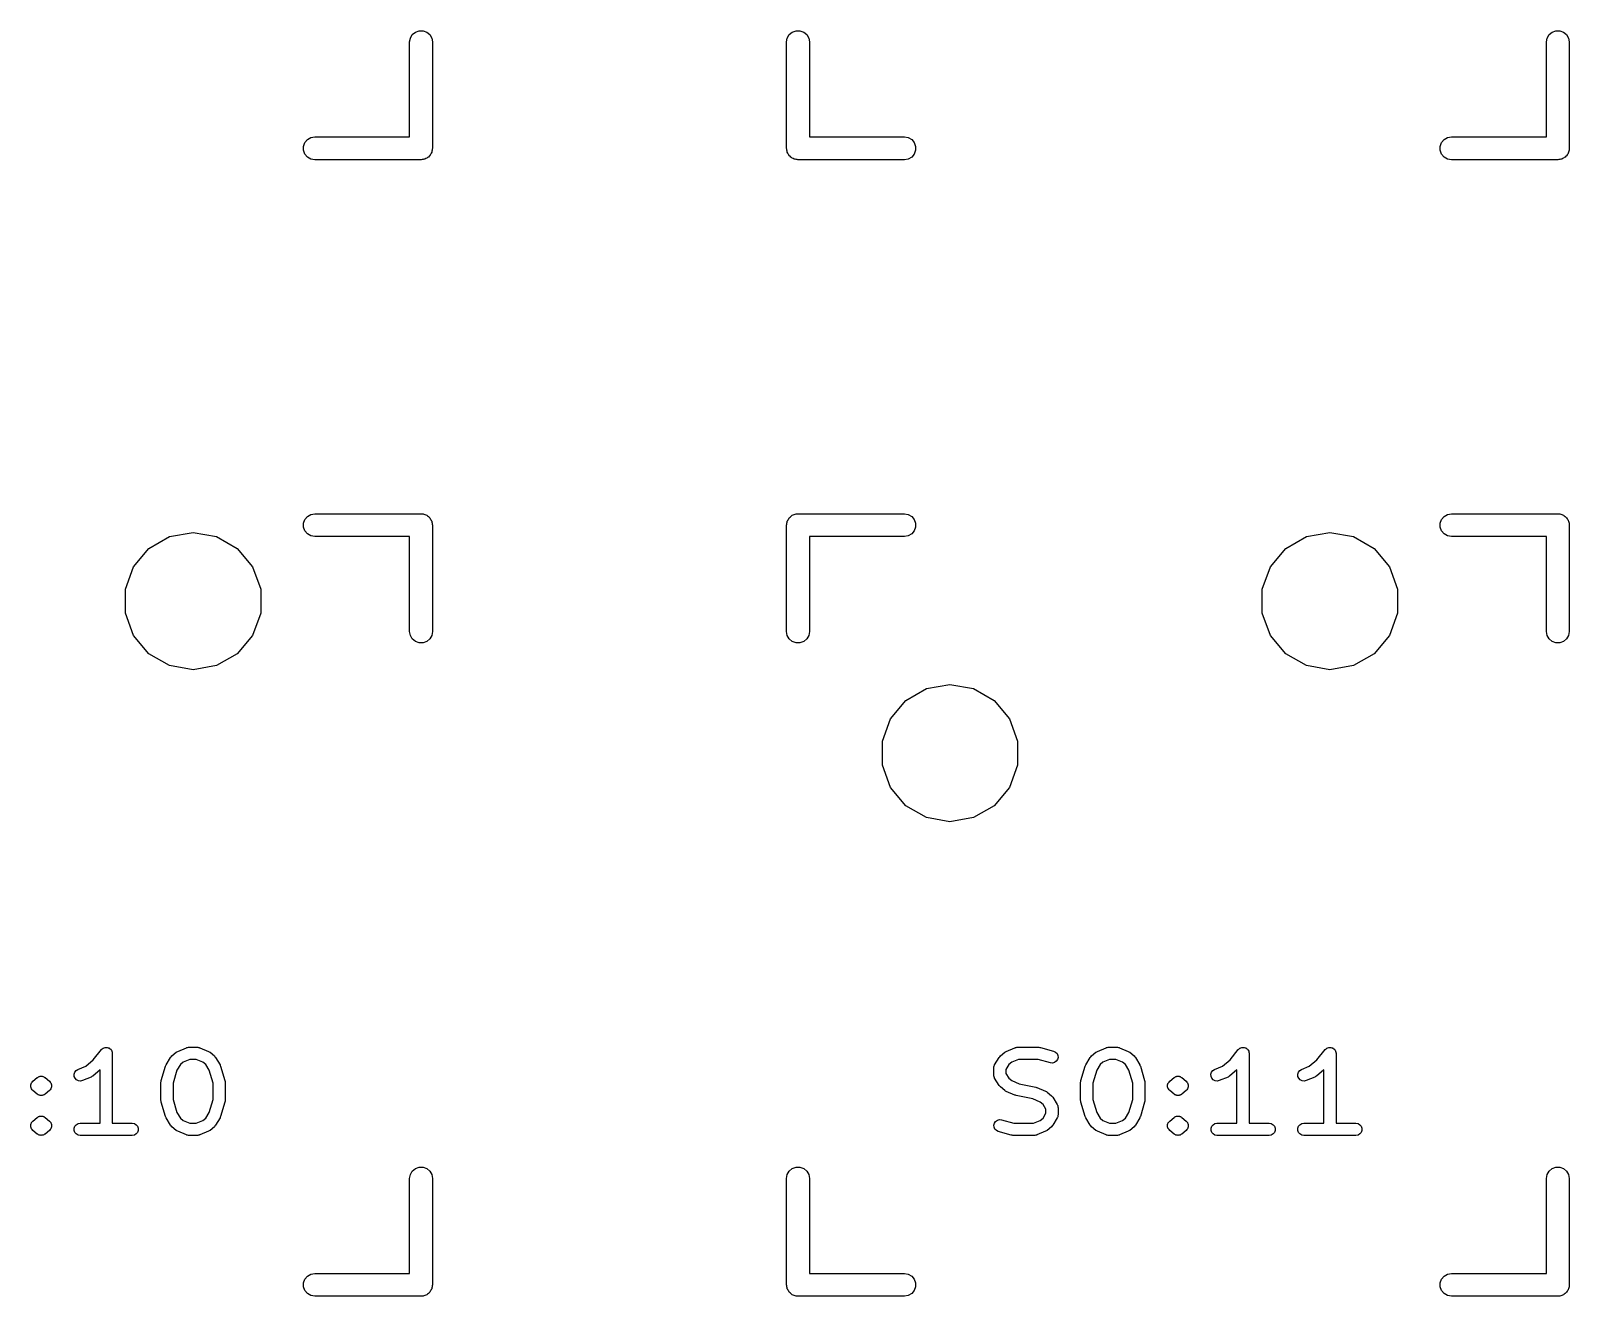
# Model space of a CAD drawing. Extents: x 15 to 276, y -105 to -15.
# Drawn here: x 211.83 to 237.54, y -104.54 to -83.38 of the extents above; entities that cross this region are included whole.
import ezdxf

# ---------------------------------------------------------------- set-up
doc = ezdxf.new("R2010")
doc.units = 0
doc.header["$MEASUREMENT"] = 0
doc.layers.add('BLACK', color=7, linetype='CONTINUOUS')

msp = doc.modelspace()

# ---------------------------------------------------------------- linework, layer by layer
at = {"layer": 'Black'}
for p, q in [((218.159, -83.572), (218.171, -83.5068)), ((218.171, -83.5068), (218.204, -83.4495)), ((218.204, -83.4495), (218.255, -83.407)), ((218.255, -83.407), (218.317, -83.3844)), ((218.317, -83.3844), (218.383, -83.3844)), ((218.383, -83.3844), (218.445, -83.407)), ((218.445, -83.407), (218.496, -83.4495)), ((218.496, -83.4495), (218.529, -83.5068)), ((218.529, -83.5068), (218.54, -83.572)), ((224.459, -83.572), (224.471, -83.5068)), ((224.471, -83.5068), (224.504, -83.4495)), ((224.504, -83.4495), (224.555, -83.407)), ((224.555, -83.407), (224.617, -83.3844)), ((224.617, -83.3844), (224.683, -83.3844)), ((224.683, -83.3844), (224.745, -83.407)), ((224.745, -83.407), (224.796, -83.4495)), ((224.796, -83.4495), (224.829, -83.5068)), ((224.829, -83.5068), (224.84, -83.572)), ((237.159, -83.572), (237.171, -83.5068)), ((237.171, -83.5068), (237.204, -83.4495)), ((237.204, -83.4495), (237.255, -83.407)), ((237.255, -83.407), (237.317, -83.3844)), ((237.317, -83.3844), (237.383, -83.3844)), ((237.383, -83.3844), (237.445, -83.407)), ((237.445, -83.407), (237.496, -83.4495)), ((237.496, -83.4495), (237.529, -83.5068)), ((237.529, -83.5068), (237.54, -83.572)), ((218.159, -85.1595), (218.159, -83.572)), ((218.54, -83.572), (218.54, -85.35)), ((224.459, -85.35), (224.459, -83.572)), ((224.84, -83.572), (224.84, -85.1595)), ((237.159, -85.1595), (237.159, -83.572)), ((237.54, -83.572), (237.54, -85.35)), ((216.384, -85.3169), (216.407, -85.2548)), ((216.384, -85.3831), (216.384, -85.3169)), ((216.407, -85.2548), (216.45, -85.2041)), ((216.45, -85.2041), (216.507, -85.171)), ((216.507, -85.171), (216.572, -85.1595)), ((216.572, -85.1595), (218.159, -85.1595)), ((218.54, -85.35), (218.538, -85.3664)), ((218.538, -85.3664), (218.538, -85.3831)), ((224.462, -85.3664), (224.459, -85.35)), ((224.462, -85.3831), (224.462, -85.3664)), ((224.84, -85.1595), (226.428, -85.1595)), ((226.428, -85.1595), (226.493, -85.171)), ((226.493, -85.171), (226.55, -85.2041)), ((226.55, -85.2041), (226.593, -85.2548)), ((226.593, -85.2548), (226.616, -85.3169)), ((226.616, -85.3169), (226.616, -85.3831)), ((235.384, -85.3169), (235.407, -85.2548)), ((235.384, -85.3831), (235.384, -85.3169)), ((235.407, -85.2548), (235.45, -85.2041)), ((235.45, -85.2041), (235.507, -85.171)), ((235.507, -85.171), (235.572, -85.1595)), ((235.572, -85.1595), (237.159, -85.1595)), ((237.54, -85.35), (237.538, -85.3664)), ((237.538, -85.3664), (237.538, -85.3831)), ((216.407, -85.4453), (216.384, -85.3831)), ((216.45, -85.4959), (216.407, -85.4453)), ((216.507, -85.529), (216.45, -85.4959)), ((216.572, -85.5405), (216.507, -85.529)), ((218.35, -85.5405), (216.572, -85.5405)), ((218.366, -85.5376), (218.35, -85.5405)), ((218.383, -85.5376), (218.366, -85.5376)), ((218.399, -85.5319), (218.383, -85.5376)), ((218.415, -85.529), (218.399, -85.5319)), ((218.43, -85.5207), (218.415, -85.529)), ((218.445, -85.515), (218.43, -85.5207)), ((218.458, -85.5043), (218.445, -85.515)), ((218.472, -85.4959), (218.458, -85.5043)), ((218.483, -85.4832), (218.472, -85.4959)), ((218.496, -85.4725), (218.483, -85.4832)), ((218.504, -85.458), (218.496, -85.4725)), ((218.515, -85.4453), (218.504, -85.458)), ((218.521, -85.4296), (218.515, -85.4453)), ((218.529, -85.4152), (218.521, -85.4296)), ((218.532, -85.3987), (218.529, -85.4152)), ((218.538, -85.3831), (218.532, -85.3987)), ((224.468, -85.3987), (224.462, -85.3831)), ((224.471, -85.4152), (224.468, -85.3987)), ((224.479, -85.4296), (224.471, -85.4152)), ((224.485, -85.4453), (224.479, -85.4296)), ((224.496, -85.458), (224.485, -85.4453)), ((224.504, -85.4725), (224.496, -85.458)), ((224.517, -85.4832), (224.504, -85.4725)), ((224.528, -85.4959), (224.517, -85.4832)), ((224.542, -85.5043), (224.528, -85.4959)), ((224.555, -85.515), (224.542, -85.5043)), ((224.57, -85.5207), (224.555, -85.515)), ((224.585, -85.529), (224.57, -85.5207)), ((224.601, -85.5319), (224.585, -85.529)), ((224.617, -85.5376), (224.601, -85.5319)), ((224.634, -85.5376), (224.617, -85.5376)), ((224.65, -85.5405), (224.634, -85.5376)), ((226.428, -85.5405), (224.65, -85.5405)), ((226.493, -85.529), (226.428, -85.5405)), ((226.55, -85.4959), (226.493, -85.529)), ((226.593, -85.4453), (226.55, -85.4959)), ((226.616, -85.3831), (226.593, -85.4453)), ((235.407, -85.4453), (235.384, -85.3831)), ((235.45, -85.4959), (235.407, -85.4453)), ((235.507, -85.529), (235.45, -85.4959)), ((235.572, -85.5405), (235.507, -85.529)), ((237.35, -85.5405), (235.572, -85.5405)), ((237.366, -85.5376), (237.35, -85.5405)), ((237.383, -85.5376), (237.366, -85.5376)), ((237.399, -85.5319), (237.383, -85.5376)), ((237.415, -85.529), (237.399, -85.5319)), ((237.43, -85.5207), (237.415, -85.529)), ((237.445, -85.515), (237.43, -85.5207)), ((237.458, -85.5043), (237.445, -85.515)), ((237.472, -85.4959), (237.458, -85.5043)), ((237.483, -85.4832), (237.472, -85.4959)), ((237.496, -85.4725), (237.483, -85.4832)), ((237.504, -85.458), (237.496, -85.4725)), ((237.515, -85.4453), (237.504, -85.458)), ((237.521, -85.4296), (237.515, -85.4453)), ((237.529, -85.4152), (237.521, -85.4296)), ((237.532, -85.3987), (237.529, -85.4152)), ((237.538, -85.3831), (237.532, -85.3987)), ((216.407, -91.5547), (216.45, -91.5041)), ((216.45, -91.5041), (216.507, -91.471)), ((216.507, -91.471), (216.572, -91.4595)), ((216.572, -91.4595), (218.35, -91.4595)), ((218.35, -91.4595), (218.366, -91.4624)), ((218.366, -91.4624), (218.383, -91.4624)), ((218.383, -91.4624), (218.399, -91.4681)), ((218.399, -91.4681), (218.415, -91.471)), ((218.415, -91.471), (218.43, -91.4793)), ((218.43, -91.4793), (218.445, -91.485)), ((218.445, -91.485), (218.458, -91.4957)), ((218.458, -91.4957), (218.472, -91.5041)), ((218.472, -91.5041), (218.483, -91.5168)), ((218.483, -91.5168), (218.496, -91.5275)), ((218.496, -91.5275), (218.504, -91.542)), ((224.496, -91.542), (224.504, -91.5275)), ((224.504, -91.5275), (224.517, -91.5168)), ((224.517, -91.5168), (224.528, -91.5041)), ((224.528, -91.5041), (224.542, -91.4957)), ((224.542, -91.4957), (224.555, -91.485)), ((224.555, -91.485), (224.57, -91.4793)), ((224.57, -91.4793), (224.585, -91.471)), ((224.585, -91.471), (224.601, -91.4681)), ((224.601, -91.4681), (224.617, -91.4624)), ((224.617, -91.4624), (224.634, -91.4624)), ((224.634, -91.4624), (224.65, -91.4595)), ((224.65, -91.4595), (226.428, -91.4595)), ((226.428, -91.4595), (226.493, -91.471)), ((226.493, -91.471), (226.55, -91.5041)), ((226.55, -91.5041), (226.593, -91.5547)), ((235.407, -91.5547), (235.45, -91.5041)), ((235.45, -91.5041), (235.507, -91.471)), ((235.507, -91.471), (235.572, -91.4595)), ((235.572, -91.4595), (237.35, -91.4595)), ((237.35, -91.4595), (237.366, -91.4624)), ((237.366, -91.4624), (237.383, -91.4624)), ((237.383, -91.4624), (237.399, -91.4681)), ((237.399, -91.4681), (237.415, -91.471)), ((237.415, -91.471), (237.43, -91.4793)), ((237.43, -91.4793), (237.445, -91.485)), ((237.445, -91.485), (237.458, -91.4957)), ((237.458, -91.4957), (237.472, -91.5041)), ((237.472, -91.5041), (237.483, -91.5168)), ((237.483, -91.5168), (237.496, -91.5275)), ((237.496, -91.5275), (237.504, -91.542)), ((214.148, -91.8418), (214.54, -91.7726)), ((214.54, -91.7726), (214.932, -91.8418)), ((216.384, -91.6169), (216.407, -91.5547)), ((216.384, -91.6831), (216.384, -91.6169)), ((216.407, -91.7452), (216.384, -91.6831)), ((216.45, -91.7959), (216.407, -91.7452)), ((218.504, -91.542), (218.515, -91.5547)), ((218.515, -91.5547), (218.521, -91.5704)), ((218.521, -91.5704), (218.529, -91.5848)), ((218.529, -91.5848), (218.532, -91.6013)), ((218.532, -91.6013), (218.538, -91.6169)), ((218.538, -91.6169), (218.538, -91.6336)), ((218.538, -91.6336), (218.54, -91.65)), ((218.54, -91.65), (218.54, -93.428)), ((224.459, -91.65), (224.462, -91.6336)), ((224.459, -93.428), (224.459, -91.65)), ((224.462, -91.6169), (224.468, -91.6013)), ((224.462, -91.6336), (224.462, -91.6169)), ((224.468, -91.6013), (224.471, -91.5848)), ((224.471, -91.5848), (224.479, -91.5704)), ((224.479, -91.5704), (224.485, -91.5547)), ((224.485, -91.5547), (224.496, -91.542)), ((226.593, -91.7452), (226.55, -91.7959)), ((226.593, -91.5547), (226.616, -91.6169)), ((226.616, -91.6831), (226.593, -91.7452)), ((226.616, -91.6169), (226.616, -91.6831)), ((233.148, -91.8418), (233.54, -91.7726)), ((233.54, -91.7726), (233.932, -91.8418)), ((235.384, -91.6169), (235.407, -91.5547)), ((235.384, -91.6831), (235.384, -91.6169)), ((235.407, -91.7452), (235.384, -91.6831)), ((235.45, -91.7959), (235.407, -91.7452)), ((237.504, -91.542), (237.515, -91.5547)), ((237.515, -91.5547), (237.521, -91.5704)), ((237.521, -91.5704), (237.529, -91.5848)), ((237.529, -91.5848), (237.532, -91.6013)), ((237.532, -91.6013), (237.538, -91.6169)), ((237.538, -91.6169), (237.538, -91.6336)), ((237.538, -91.6336), (237.54, -91.65)), ((237.54, -91.65), (237.54, -93.428)), ((213.546, -92.3463), (213.802, -92.0411)), ((213.802, -92.0411), (214.148, -91.8418)), ((214.932, -91.8418), (215.278, -92.0411)), ((215.278, -92.0411), (215.534, -92.3463)), ((216.507, -91.829), (216.45, -91.7959)), ((216.572, -91.8405), (216.507, -91.829)), ((218.159, -91.8405), (216.572, -91.8405)), ((218.159, -93.428), (218.159, -91.8405)), ((226.428, -91.8405), (224.84, -91.8405)), ((224.84, -91.8405), (224.84, -93.428)), ((226.493, -91.829), (226.428, -91.8405)), ((226.55, -91.7959), (226.493, -91.829)), ((232.546, -92.3463), (232.802, -92.0411)), ((232.802, -92.0411), (233.148, -91.8418)), ((233.932, -91.8418), (234.278, -92.0411)), ((234.278, -92.0411), (234.534, -92.3463)), ((235.507, -91.829), (235.45, -91.7959)), ((235.572, -91.8405), (235.507, -91.829)), ((237.159, -91.8405), (235.572, -91.8405)), ((237.159, -93.428), (237.159, -91.8405)), ((213.41, -92.7208), (213.546, -92.3463)), ((215.534, -92.3463), (215.67, -92.7208)), ((232.41, -92.7208), (232.546, -92.3463)), ((234.534, -92.3463), (234.67, -92.7208)), ((213.41, -93.1192), (213.41, -92.7208)), ((215.67, -92.7208), (215.67, -93.1192)), ((232.41, -93.1192), (232.41, -92.7208)), ((234.67, -92.7208), (234.67, -93.1192)), ((213.546, -93.4937), (213.41, -93.1192)), ((215.67, -93.1192), (215.534, -93.4937)), ((232.546, -93.4937), (232.41, -93.1192)), ((234.67, -93.1192), (234.534, -93.4937)), ((213.802, -93.7989), (213.546, -93.4937)), ((215.534, -93.4937), (215.278, -93.7989)), ((218.171, -93.4932), (218.159, -93.428)), ((218.204, -93.5505), (218.171, -93.4932)), ((218.255, -93.593), (218.204, -93.5505)), ((218.317, -93.6156), (218.255, -93.593)), ((218.445, -93.593), (218.383, -93.6156)), ((218.496, -93.5505), (218.445, -93.593)), ((218.529, -93.4932), (218.496, -93.5505)), ((218.54, -93.428), (218.529, -93.4932)), ((224.471, -93.4932), (224.459, -93.428)), ((224.504, -93.5505), (224.471, -93.4932)), ((224.555, -93.593), (224.504, -93.5505)), ((224.617, -93.6156), (224.555, -93.593)), ((224.745, -93.593), (224.683, -93.6156)), ((224.796, -93.5505), (224.745, -93.593)), ((224.829, -93.4932), (224.796, -93.5505)), ((224.84, -93.428), (224.829, -93.4932)), ((232.802, -93.7989), (232.546, -93.4937)), ((234.534, -93.4937), (234.278, -93.7989)), ((237.171, -93.4932), (237.159, -93.428)), ((237.204, -93.5505), (237.171, -93.4932)), ((237.255, -93.593), (237.204, -93.5505)), ((237.317, -93.6156), (237.255, -93.593)), ((237.445, -93.593), (237.383, -93.6156)), ((237.496, -93.5505), (237.445, -93.593)), ((237.529, -93.4932), (237.496, -93.5505)), ((237.54, -93.428), (237.529, -93.4932)), ((214.148, -93.9982), (213.802, -93.7989)), ((215.278, -93.7989), (214.932, -93.9982)), ((218.383, -93.6156), (218.317, -93.6156)), ((224.683, -93.6156), (224.617, -93.6156)), ((233.148, -93.9982), (232.802, -93.7989)), ((234.278, -93.7989), (233.932, -93.9982)), ((237.383, -93.6156), (237.317, -93.6156)), ((214.54, -94.0674), (214.148, -93.9982)), ((214.932, -93.9982), (214.54, -94.0674)), ((233.54, -94.0674), (233.148, -93.9982)), ((233.932, -93.9982), (233.54, -94.0674)), ((226.798, -94.3818), (227.19, -94.3126)), ((227.19, -94.3126), (227.582, -94.3818)), ((226.196, -94.8863), (226.452, -94.5811)), ((226.452, -94.5811), (226.798, -94.3818)), ((227.582, -94.3818), (227.928, -94.5811)), ((227.928, -94.5811), (228.184, -94.8863)), ((226.06, -95.2608), (226.196, -94.8863)), ((228.184, -94.8863), (228.32, -95.2608)), ((226.06, -95.6592), (226.06, -95.2608)), ((228.32, -95.2608), (228.32, -95.6592)), ((226.196, -96.0337), (226.06, -95.6592)), ((228.32, -95.6592), (228.184, -96.0337)), ((226.452, -96.3389), (226.196, -96.0337)), ((228.184, -96.0337), (227.928, -96.3389)), ((226.798, -96.5382), (226.452, -96.3389)), ((227.928, -96.3389), (227.582, -96.5382)), ((227.19, -96.6074), (226.798, -96.5382)), ((227.582, -96.5382), (227.19, -96.6074)), ((212.871, -100.589), (213.009, -100.416)), ((213.009, -100.416), (213.01, -100.415)), ((213.01, -100.415), (213.011, -100.414)), ((213.011, -100.414), (213.023, -100.404)), ((213.023, -100.404), (213.036, -100.393)), ((213.036, -100.393), (213.037, -100.392)), ((213.037, -100.392), (213.038, -100.392)), ((213.038, -100.392), (213.053, -100.386)), ((213.053, -100.386), (213.069, -100.38)), ((213.069, -100.38), (213.07, -100.38)), ((213.07, -100.38), (213.071, -100.379)), ((213.071, -100.379), (213.087, -100.379)), ((213.087, -100.379), (213.104, -100.379)), ((213.104, -100.379), (213.105, -100.379)), ((213.105, -100.379), (213.106, -100.379)), ((213.106, -100.379), (213.122, -100.385)), ((213.122, -100.385), (213.137, -100.39)), ((213.137, -100.39), (213.138, -100.391)), ((213.138, -100.391), (213.139, -100.392)), ((213.139, -100.392), (213.152, -100.402)), ((213.152, -100.402), (213.165, -100.412)), ((213.165, -100.412), (213.165, -100.413)), ((213.165, -100.413), (213.166, -100.414)), ((213.166, -100.414), (213.175, -100.428)), ((213.175, -100.428), (213.183, -100.443)), ((213.183, -100.443), (213.183, -100.444)), ((213.183, -100.444), (213.184, -100.445)), ((213.184, -100.445), (213.187, -100.461)), ((213.187, -100.461), (213.19, -100.477)), ((213.19, -100.477), (213.19, -100.478)), ((213.19, -100.478), (213.19, -100.48)), ((213.19, -100.48), (213.19, -101.648)), ((214.163, -100.548), (214.174, -100.535)), ((214.174, -100.535), (214.185, -100.522)), ((214.185, -100.522), (214.257, -100.462)), ((214.257, -100.462), (214.27, -100.454)), ((214.27, -100.454), (214.283, -100.446)), ((214.283, -100.446), (214.428, -100.386)), ((214.428, -100.386), (214.431, -100.385)), ((214.431, -100.385), (214.433, -100.384)), ((214.433, -100.384), (214.448, -100.381)), ((214.448, -100.381), (214.463, -100.378)), ((214.463, -100.378), (214.465, -100.378)), ((214.465, -100.378), (214.467, -100.378)), ((214.467, -100.378), (214.613, -100.378)), ((214.613, -100.378), (214.615, -100.378)), ((214.615, -100.378), (214.617, -100.378)), ((214.617, -100.378), (214.632, -100.381)), ((214.632, -100.381), (214.647, -100.384)), ((214.647, -100.384), (214.649, -100.385)), ((214.649, -100.385), (214.652, -100.386)), ((214.652, -100.386), (214.797, -100.446)), ((214.797, -100.446), (214.81, -100.454)), ((214.81, -100.454), (214.823, -100.462)), ((214.823, -100.462), (214.895, -100.522)), ((214.895, -100.522), (214.906, -100.535)), ((214.906, -100.535), (214.917, -100.548)), ((228.01, -100.548), (228.021, -100.535)), ((228.021, -100.535), (228.032, -100.522)), ((228.032, -100.522), (228.105, -100.462)), ((228.105, -100.462), (228.118, -100.454)), ((228.118, -100.454), (228.131, -100.446)), ((228.131, -100.446), (228.276, -100.386)), ((228.276, -100.386), (228.278, -100.385)), ((228.278, -100.385), (228.28, -100.384)), ((228.28, -100.384), (228.295, -100.381)), ((228.295, -100.381), (228.31, -100.378)), ((228.31, -100.378), (228.313, -100.378)), ((228.313, -100.378), (228.315, -100.378)), ((228.315, -100.378), (228.678, -100.378)), ((228.678, -100.378), (228.691, -100.38)), ((228.691, -100.38), (228.705, -100.382)), ((228.705, -100.382), (228.923, -100.442)), ((228.923, -100.442), (228.954, -100.457)), ((228.954, -100.457), (228.979, -100.482)), ((228.979, -100.482), (228.994, -100.515)), ((228.994, -100.515), (228.997, -100.55)), ((229.534, -100.548), (229.545, -100.535)), ((229.545, -100.535), (229.556, -100.522)), ((229.556, -100.522), (229.629, -100.462)), ((229.629, -100.462), (229.642, -100.454)), ((229.642, -100.454), (229.655, -100.446)), ((229.655, -100.446), (229.8, -100.386)), ((229.8, -100.386), (229.802, -100.385)), ((229.802, -100.385), (229.804, -100.384)), ((229.804, -100.384), (229.819, -100.381)), ((229.819, -100.381), (229.834, -100.378)), ((229.834, -100.378), (229.837, -100.378)), ((229.837, -100.378), (229.839, -100.378)), ((229.839, -100.378), (229.984, -100.378)), ((229.984, -100.378), (229.986, -100.378)), ((229.986, -100.378), (229.989, -100.378)), ((229.989, -100.378), (230.004, -100.381)), ((230.004, -100.381), (230.019, -100.384)), ((230.019, -100.384), (230.021, -100.385)), ((230.021, -100.385), (230.023, -100.386)), ((230.023, -100.386), (230.168, -100.446)), ((230.168, -100.446), (230.181, -100.454)), ((230.181, -100.454), (230.194, -100.462)), ((230.194, -100.462), (230.267, -100.522)), ((230.267, -100.522), (230.278, -100.535)), ((230.278, -100.535), (230.289, -100.548)), ((231.871, -100.589), (232.009, -100.416)), ((232.009, -100.416), (232.01, -100.415)), ((232.01, -100.415), (232.011, -100.414)), ((232.011, -100.414), (232.023, -100.404)), ((232.023, -100.404), (232.036, -100.393)), ((232.036, -100.393), (232.037, -100.392)), ((232.037, -100.392), (232.038, -100.392)), ((232.038, -100.392), (232.053, -100.386)), ((232.053, -100.386), (232.069, -100.38)), ((232.069, -100.38), (232.07, -100.38)), ((232.07, -100.38), (232.071, -100.379)), ((232.071, -100.379), (232.087, -100.379)), ((232.087, -100.379), (232.104, -100.379)), ((232.104, -100.379), (232.105, -100.379)), ((232.105, -100.379), (232.106, -100.379)), ((232.106, -100.379), (232.122, -100.385)), ((232.122, -100.385), (232.137, -100.39)), ((232.137, -100.39), (232.138, -100.391)), ((232.138, -100.391), (232.139, -100.392)), ((232.139, -100.392), (232.152, -100.402)), ((232.152, -100.402), (232.165, -100.412)), ((232.165, -100.412), (232.165, -100.413)), ((232.165, -100.413), (232.166, -100.414)), ((232.166, -100.414), (232.175, -100.428)), ((232.175, -100.428), (232.183, -100.443)), ((232.183, -100.443), (232.183, -100.444)), ((232.183, -100.444), (232.184, -100.445)), ((232.184, -100.445), (232.187, -100.461)), ((232.187, -100.461), (232.19, -100.477)), ((232.19, -100.477), (232.19, -100.478)), ((232.19, -100.478), (232.19, -100.48)), ((232.19, -100.48), (232.19, -101.648)), ((233.322, -100.589), (233.461, -100.416)), ((233.461, -100.416), (233.462, -100.415)), ((233.462, -100.414), (233.475, -100.404)), ((233.462, -100.415), (233.462, -100.414)), ((233.475, -100.404), (233.487, -100.393)), ((233.487, -100.393), (233.488, -100.392)), ((233.488, -100.392), (233.489, -100.392)), ((233.489, -100.392), (233.505, -100.386)), ((233.505, -100.386), (233.52, -100.38)), ((233.52, -100.38), (233.521, -100.38)), ((233.521, -100.38), (233.522, -100.379)), ((233.522, -100.379), (233.539, -100.379)), ((233.539, -100.379), (233.555, -100.379)), ((233.555, -100.379), (233.556, -100.379)), ((233.556, -100.379), (233.558, -100.379)), ((233.558, -100.379), (233.573, -100.385)), ((233.573, -100.385), (233.589, -100.39)), ((233.589, -100.39), (233.59, -100.391)), ((233.59, -100.391), (233.591, -100.392)), ((233.591, -100.392), (233.603, -100.402)), ((233.603, -100.402), (233.616, -100.412)), ((233.616, -100.412), (233.617, -100.413)), ((233.617, -100.413), (233.618, -100.414)), ((233.618, -100.414), (233.626, -100.428)), ((233.626, -100.428), (233.635, -100.443)), ((233.635, -100.443), (233.635, -100.444)), ((233.635, -100.444), (233.635, -100.445)), ((233.635, -100.445), (233.638, -100.461)), ((233.638, -100.461), (233.642, -100.477)), ((233.642, -100.477), (233.641, -100.478)), ((233.641, -100.478), (233.642, -100.48)), ((233.642, -100.48), (233.642, -101.648)), ((212.563, -100.796), (212.584, -100.768)), ((212.584, -100.768), (212.614, -100.749)), ((212.614, -100.749), (212.745, -100.694)), ((212.745, -100.694), (212.871, -100.589)), ((212.987, -100.757), (212.863, -100.86)), ((212.987, -101.648), (212.987, -100.757)), ((214.007, -100.934), (214.08, -100.692)), ((214.08, -100.692), (214.086, -100.681)), ((214.086, -100.681), (214.09, -100.669)), ((214.09, -100.669), (214.163, -100.548)), ((214.271, -100.763), (214.206, -100.978)), ((214.328, -100.668), (214.271, -100.763)), ((214.376, -100.628), (214.328, -100.668)), ((214.488, -100.581), (214.376, -100.628)), ((214.592, -100.581), (214.488, -100.581)), ((214.704, -100.628), (214.592, -100.581)), ((214.752, -100.668), (214.704, -100.628)), ((214.809, -100.763), (214.752, -100.668)), ((214.874, -100.978), (214.809, -100.763)), ((214.917, -100.548), (214.99, -100.669)), ((214.99, -100.669), (214.994, -100.681)), ((214.994, -100.681), (215, -100.692)), ((215, -100.692), (215.073, -100.934)), ((227.923, -100.721), (227.925, -100.712)), ((227.923, -100.842), (227.923, -100.721)), ((227.925, -100.702), (227.928, -100.695)), ((227.925, -100.712), (227.925, -100.702)), ((227.928, -100.695), (227.929, -100.687)), ((227.929, -100.687), (227.934, -100.678)), ((227.934, -100.678), (227.937, -100.669)), ((227.937, -100.669), (228.01, -100.548)), ((228.175, -100.668), (228.126, -100.75)), ((228.126, -100.75), (228.126, -100.814)), ((228.223, -100.628), (228.175, -100.668)), ((228.335, -100.581), (228.223, -100.628)), ((228.664, -100.581), (228.335, -100.581)), ((228.868, -100.638), (228.664, -100.581)), ((228.903, -100.641), (228.868, -100.638)), ((228.938, -100.632), (228.903, -100.641)), ((228.967, -100.612), (228.938, -100.632)), ((228.987, -100.584), (228.967, -100.612)), ((228.997, -100.55), (228.987, -100.584)), ((229.379, -100.934), (229.451, -100.692)), ((229.451, -100.692), (229.457, -100.681)), ((229.457, -100.681), (229.461, -100.669)), ((229.461, -100.669), (229.534, -100.548)), ((229.642, -100.763), (229.578, -100.978)), ((229.699, -100.668), (229.642, -100.763)), ((229.747, -100.628), (229.699, -100.668)), ((229.859, -100.581), (229.747, -100.628)), ((229.964, -100.581), (229.859, -100.581)), ((230.076, -100.628), (229.964, -100.581)), ((230.123, -100.668), (230.076, -100.628)), ((230.181, -100.763), (230.123, -100.668)), ((230.245, -100.978), (230.181, -100.763)), ((230.289, -100.548), (230.361, -100.669)), ((230.361, -100.669), (230.366, -100.681)), ((230.366, -100.681), (230.372, -100.692)), ((230.372, -100.692), (230.444, -100.934)), ((231.563, -100.796), (231.584, -100.768)), ((231.584, -100.768), (231.614, -100.749)), ((231.614, -100.749), (231.745, -100.694)), ((231.745, -100.694), (231.871, -100.589)), ((231.987, -100.757), (231.863, -100.86)), ((231.987, -101.648), (231.987, -100.757)), ((233.014, -100.796), (233.036, -100.768)), ((233.036, -100.768), (233.065, -100.749)), ((233.065, -100.749), (233.196, -100.694)), ((233.196, -100.694), (233.322, -100.589)), ((233.438, -100.757), (233.315, -100.86)), ((233.438, -101.648), (233.438, -100.757)), ((211.827, -101.006), (211.833, -100.99)), ((211.827, -101.007), (211.827, -101.006)), ((211.827, -101.006), (211.827, -101.006)), ((211.827, -101.024), (211.827, -101.007)), ((211.827, -101.041), (211.827, -101.024)), ((211.827, -101.042), (211.827, -101.041)), ((211.827, -101.041), (211.827, -101.041)), ((211.833, -101.058), (211.827, -101.042)), ((211.833, -100.99), (211.839, -100.973)), ((211.839, -100.973), (211.839, -100.973)), ((211.839, -100.973), (211.84, -100.973)), ((211.84, -100.973), (211.851, -100.959)), ((211.851, -100.959), (211.862, -100.946)), ((211.862, -100.946), (211.935, -100.885)), ((211.862, -100.946), (211.862, -100.946)), ((211.862, -100.946), (211.862, -100.946)), ((211.935, -100.885), (211.943, -100.881)), ((211.943, -100.881), (211.949, -100.875)), ((211.949, -100.875), (211.957, -100.872)), ((211.957, -100.872), (211.965, -100.868)), ((211.965, -100.868), (211.965, -100.868)), ((211.965, -100.868), (211.966, -100.868)), ((211.966, -100.868), (211.974, -100.866)), ((211.974, -100.866), (211.982, -100.863)), ((211.982, -100.863), (211.991, -100.863)), ((211.991, -100.863), (212, -100.862)), ((212, -100.862), (212, -100.862)), ((212, -100.862), (212, -100.862)), ((212, -100.862), (212.009, -100.863)), ((212.009, -100.863), (212.018, -100.863)), ((212.018, -100.863), (212.026, -100.866)), ((212.026, -100.866), (212.034, -100.868)), ((212.034, -100.868), (212.035, -100.868)), ((212.035, -100.868), (212.035, -100.868)), ((212.035, -100.868), (212.043, -100.872)), ((212.043, -100.872), (212.051, -100.875)), ((212.051, -100.875), (212.057, -100.881)), ((212.057, -100.881), (212.065, -100.885)), ((212.065, -100.885), (212.138, -100.946)), ((212.138, -100.946), (212.138, -100.946)), ((212.138, -100.946), (212.138, -100.946)), ((212.138, -100.946), (212.149, -100.959)), ((212.149, -100.959), (212.16, -100.973)), ((212.16, -100.973), (212.161, -100.973)), ((212.161, -100.973), (212.161, -100.973)), ((212.161, -100.973), (212.167, -100.99)), ((212.167, -100.99), (212.173, -101.006)), ((212.173, -101.042), (212.167, -101.058)), ((212.173, -101.006), (212.173, -101.006)), ((212.173, -101.006), (212.173, -101.007)), ((212.173, -101.007), (212.173, -101.024)), ((212.173, -101.024), (212.173, -101.041)), ((212.173, -101.041), (212.173, -101.041)), ((212.173, -101.041), (212.173, -101.042)), ((212.552, -100.829), (212.563, -100.796)), ((212.554, -100.865), (212.552, -100.829)), ((212.568, -100.897), (212.554, -100.865)), ((212.591, -100.923), (212.568, -100.897)), ((212.623, -100.939), (212.591, -100.923)), ((212.658, -100.944), (212.623, -100.939)), ((212.692, -100.936), (212.658, -100.944)), ((212.837, -100.876), (212.692, -100.936)), ((212.85, -100.868), (212.837, -100.876)), ((212.863, -100.86), (212.85, -100.868)), ((214.003, -100.963), (214.006, -100.949)), ((214.003, -101.266), (214.003, -100.963)), ((214.006, -100.949), (214.007, -100.934)), ((214.206, -100.978), (214.206, -101.251)), ((214.874, -101.251), (214.874, -100.978)), ((215.073, -100.934), (215.074, -100.949)), ((215.074, -100.949), (215.077, -100.963)), ((215.077, -100.963), (215.077, -101.266)), ((227.925, -100.852), (227.923, -100.842)), ((227.925, -100.862), (227.925, -100.852)), ((227.928, -100.869), (227.925, -100.862)), ((227.929, -100.877), (227.928, -100.869)), ((227.934, -100.886), (227.929, -100.877)), ((227.937, -100.895), (227.934, -100.886)), ((228.01, -101.016), (227.937, -100.895)), ((228.021, -101.028), (228.01, -101.016)), ((228.032, -101.041), (228.021, -101.028)), ((228.105, -101.102), (228.032, -101.041)), ((228.126, -100.814), (228.175, -100.896)), ((228.175, -100.896), (228.223, -100.936)), ((228.223, -100.936), (228.345, -100.987)), ((228.345, -100.987), (228.626, -101.045)), ((228.626, -101.045), (228.635, -101.049)), ((228.635, -101.049), (228.644, -101.051)), ((228.644, -101.051), (228.789, -101.111)), ((229.374, -100.963), (229.377, -100.949)), ((229.374, -101.266), (229.374, -100.963)), ((229.377, -100.949), (229.379, -100.934)), ((229.578, -100.978), (229.578, -101.251)), ((230.245, -101.251), (230.245, -100.978)), ((230.444, -100.934), (230.446, -100.949)), ((230.446, -100.949), (230.448, -100.963)), ((230.448, -100.963), (230.448, -101.266)), ((230.827, -101.006), (230.833, -100.99)), ((230.827, -101.007), (230.827, -101.006)), ((230.827, -101.006), (230.827, -101.006)), ((230.827, -101.024), (230.827, -101.007)), ((230.827, -101.041), (230.827, -101.024)), ((230.827, -101.042), (230.827, -101.041)), ((230.827, -101.041), (230.827, -101.041)), ((230.833, -101.058), (230.827, -101.042)), ((230.833, -100.99), (230.839, -100.973)), ((230.839, -100.973), (230.839, -100.973)), ((230.839, -100.973), (230.84, -100.973)), ((230.84, -100.973), (230.851, -100.959)), ((230.851, -100.959), (230.862, -100.946)), ((230.862, -100.946), (230.935, -100.885)), ((230.862, -100.946), (230.862, -100.946)), ((230.862, -100.946), (230.862, -100.946)), ((230.935, -100.885), (230.943, -100.881)), ((230.943, -100.881), (230.949, -100.875)), ((230.949, -100.875), (230.957, -100.872)), ((230.957, -100.872), (230.965, -100.868)), ((230.965, -100.868), (230.965, -100.868)), ((230.965, -100.868), (230.966, -100.868)), ((230.966, -100.868), (230.974, -100.866)), ((230.974, -100.866), (230.982, -100.863)), ((230.982, -100.863), (230.991, -100.863)), ((230.991, -100.863), (231, -100.862)), ((231, -100.862), (231, -100.862)), ((231, -100.862), (231, -100.862)), ((231, -100.862), (231.009, -100.863)), ((231.009, -100.863), (231.018, -100.863)), ((231.018, -100.863), (231.026, -100.866)), ((231.026, -100.866), (231.034, -100.868)), ((231.034, -100.868), (231.035, -100.868)), ((231.035, -100.868), (231.035, -100.868)), ((231.035, -100.868), (231.043, -100.872)), ((231.043, -100.872), (231.051, -100.875)), ((231.051, -100.875), (231.057, -100.881)), ((231.057, -100.881), (231.065, -100.885)), ((231.065, -100.885), (231.138, -100.946)), ((231.138, -100.946), (231.138, -100.946)), ((231.138, -100.946), (231.138, -100.946)), ((231.138, -100.946), (231.149, -100.959)), ((231.149, -100.959), (231.16, -100.973)), ((231.16, -100.973), (231.161, -100.973)), ((231.161, -100.973), (231.161, -100.973)), ((231.161, -100.973), (231.167, -100.99)), ((231.167, -100.99), (231.173, -101.006)), ((231.173, -101.042), (231.167, -101.058)), ((231.173, -101.006), (231.173, -101.006)), ((231.173, -101.006), (231.173, -101.007)), ((231.173, -101.007), (231.173, -101.024)), ((231.173, -101.024), (231.173, -101.041)), ((231.173, -101.041), (231.173, -101.041)), ((231.173, -101.041), (231.173, -101.042)), ((231.552, -100.829), (231.563, -100.796)), ((231.554, -100.865), (231.552, -100.829)), ((231.568, -100.897), (231.554, -100.865)), ((231.591, -100.923), (231.568, -100.897)), ((231.623, -100.939), (231.591, -100.923)), ((231.658, -100.944), (231.623, -100.939)), ((231.692, -100.936), (231.658, -100.944)), ((231.837, -100.876), (231.692, -100.936)), ((231.85, -100.868), (231.837, -100.876)), ((231.863, -100.86), (231.85, -100.868)), ((233.004, -100.829), (233.014, -100.796)), ((233.005, -100.865), (233.004, -100.829)), ((233.019, -100.897), (233.005, -100.865)), ((233.043, -100.923), (233.019, -100.897)), ((233.074, -100.939), (233.043, -100.923)), ((233.109, -100.944), (233.074, -100.939)), ((233.144, -100.936), (233.109, -100.944)), ((233.289, -100.876), (233.144, -100.936)), ((233.302, -100.868), (233.289, -100.876)), ((233.315, -100.86), (233.302, -100.868)), ((211.839, -101.074), (211.833, -101.058)), ((211.839, -101.075), (211.839, -101.074)), ((211.84, -101.075), (211.839, -101.075)), ((211.851, -101.088), (211.84, -101.075)), ((211.862, -101.101), (211.851, -101.088)), ((211.862, -101.102), (211.862, -101.101)), ((211.935, -101.162), (211.862, -101.102)), ((211.862, -101.102), (211.862, -101.102)), ((211.943, -101.167), (211.935, -101.162)), ((211.949, -101.172), (211.943, -101.167)), ((211.957, -101.175), (211.949, -101.172)), ((211.965, -101.18), (211.957, -101.175)), ((211.966, -101.18), (211.965, -101.18)), ((211.965, -101.18), (211.965, -101.18)), ((211.974, -101.181), (211.966, -101.18)), ((211.982, -101.184), (211.974, -101.181)), ((211.991, -101.184), (211.982, -101.184)), ((212, -101.186), (211.991, -101.184)), ((212.009, -101.184), (212, -101.186)), ((212, -101.186), (212, -101.186)), ((212, -101.186), (212, -101.186)), ((212.018, -101.184), (212.009, -101.184)), ((212.026, -101.181), (212.018, -101.184)), ((212.034, -101.18), (212.026, -101.181)), ((212.035, -101.18), (212.034, -101.18)), ((212.043, -101.175), (212.035, -101.18)), ((212.035, -101.18), (212.035, -101.18)), ((212.051, -101.172), (212.043, -101.175)), ((212.057, -101.167), (212.051, -101.172)), ((212.065, -101.162), (212.057, -101.167)), ((212.138, -101.102), (212.065, -101.162)), ((212.149, -101.088), (212.138, -101.101)), ((212.138, -101.101), (212.138, -101.102)), ((212.138, -101.102), (212.138, -101.102)), ((212.16, -101.075), (212.149, -101.088)), ((212.161, -101.075), (212.16, -101.075)), ((212.167, -101.058), (212.161, -101.074)), ((212.161, -101.074), (212.161, -101.075)), ((214.006, -101.28), (214.003, -101.266)), ((214.007, -101.295), (214.006, -101.28)), ((214.08, -101.537), (214.007, -101.295)), ((214.206, -101.251), (214.271, -101.466)), ((214.809, -101.466), (214.874, -101.251)), ((215.073, -101.295), (215, -101.537)), ((215.074, -101.28), (215.073, -101.295)), ((215.077, -101.266), (215.074, -101.28)), ((228.118, -101.109), (228.105, -101.102)), ((228.131, -101.118), (228.118, -101.109)), ((228.276, -101.178), (228.131, -101.118)), ((228.285, -101.18), (228.276, -101.178)), ((228.294, -101.184), (228.285, -101.18)), ((228.575, -101.242), (228.294, -101.184)), ((228.697, -101.293), (228.575, -101.242)), ((228.745, -101.333), (228.697, -101.293)), ((228.789, -101.111), (228.802, -101.12)), ((228.802, -101.12), (228.815, -101.127)), ((228.815, -101.127), (228.888, -101.188)), ((228.888, -101.188), (228.899, -101.201)), ((228.899, -101.201), (228.91, -101.213)), ((228.91, -101.213), (228.983, -101.334)), ((229.377, -101.28), (229.374, -101.266)), ((229.379, -101.295), (229.377, -101.28)), ((229.451, -101.537), (229.379, -101.295)), ((229.578, -101.251), (229.642, -101.466)), ((230.181, -101.466), (230.245, -101.251)), ((230.444, -101.295), (230.372, -101.537)), ((230.446, -101.28), (230.444, -101.295)), ((230.448, -101.266), (230.446, -101.28)), ((230.839, -101.074), (230.833, -101.058)), ((230.839, -101.075), (230.839, -101.074)), ((230.84, -101.075), (230.839, -101.075)), ((230.851, -101.088), (230.84, -101.075)), ((230.862, -101.101), (230.851, -101.088)), ((230.862, -101.102), (230.862, -101.101)), ((230.935, -101.162), (230.862, -101.102)), ((230.862, -101.102), (230.862, -101.102)), ((230.943, -101.167), (230.935, -101.162)), ((230.949, -101.172), (230.943, -101.167)), ((230.957, -101.175), (230.949, -101.172)), ((230.965, -101.18), (230.957, -101.175)), ((230.966, -101.18), (230.965, -101.18)), ((230.965, -101.18), (230.965, -101.18)), ((230.974, -101.181), (230.966, -101.18)), ((230.982, -101.184), (230.974, -101.181)), ((230.991, -101.184), (230.982, -101.184)), ((231, -101.186), (230.991, -101.184)), ((231.009, -101.184), (231, -101.186)), ((231, -101.186), (231, -101.186)), ((231, -101.186), (231, -101.186)), ((231.018, -101.184), (231.009, -101.184)), ((231.026, -101.181), (231.018, -101.184)), ((231.034, -101.18), (231.026, -101.181)), ((231.035, -101.18), (231.034, -101.18)), ((231.043, -101.175), (231.035, -101.18)), ((231.035, -101.18), (231.035, -101.18)), ((231.051, -101.172), (231.043, -101.175)), ((231.057, -101.167), (231.051, -101.172)), ((231.065, -101.162), (231.057, -101.167)), ((231.138, -101.102), (231.065, -101.162)), ((231.149, -101.088), (231.138, -101.101)), ((231.138, -101.101), (231.138, -101.102)), ((231.138, -101.102), (231.138, -101.102)), ((231.16, -101.075), (231.149, -101.088)), ((231.161, -101.075), (231.16, -101.075)), ((231.167, -101.058), (231.161, -101.074)), ((231.161, -101.074), (231.161, -101.075)), ((211.862, -101.611), (211.935, -101.551)), ((211.935, -101.551), (211.943, -101.546)), ((211.943, -101.546), (211.949, -101.541)), ((211.949, -101.541), (211.957, -101.538)), ((211.957, -101.538), (211.965, -101.533)), ((211.965, -101.533), (211.965, -101.533)), ((211.965, -101.533), (211.966, -101.533)), ((211.966, -101.533), (211.974, -101.531)), ((211.974, -101.531), (211.982, -101.529)), ((211.982, -101.529), (211.991, -101.529)), ((211.991, -101.529), (212, -101.527)), ((212, -101.527), (212, -101.527)), ((212, -101.527), (212, -101.527)), ((212, -101.527), (212.009, -101.529)), ((212.009, -101.529), (212.018, -101.529)), ((212.018, -101.529), (212.026, -101.531)), ((212.026, -101.531), (212.034, -101.533)), ((212.034, -101.533), (212.035, -101.533)), ((212.035, -101.533), (212.035, -101.533)), ((212.035, -101.533), (212.043, -101.538)), ((212.043, -101.538), (212.051, -101.541)), ((212.051, -101.541), (212.057, -101.546)), ((212.057, -101.546), (212.065, -101.551)), ((212.065, -101.551), (212.138, -101.611)), ((214.086, -101.548), (214.08, -101.537)), ((214.09, -101.56), (214.086, -101.548)), ((214.163, -101.681), (214.09, -101.56)), ((214.271, -101.466), (214.328, -101.562)), ((214.328, -101.562), (214.376, -101.601)), ((214.704, -101.601), (214.752, -101.562)), ((214.752, -101.562), (214.809, -101.466)), ((214.99, -101.56), (214.917, -101.681)), ((214.994, -101.548), (214.99, -101.56)), ((215, -101.537), (214.994, -101.548)), ((228.697, -101.601), (228.745, -101.562)), ((228.794, -101.415), (228.745, -101.333)), ((228.745, -101.562), (228.794, -101.479)), ((228.794, -101.479), (228.794, -101.415)), ((228.983, -101.56), (228.91, -101.681)), ((228.983, -101.334), (228.986, -101.343)), ((228.986, -101.551), (228.983, -101.56)), ((228.986, -101.343), (228.991, -101.352)), ((228.991, -101.542), (228.986, -101.551)), ((228.991, -101.352), (228.992, -101.36)), ((228.992, -101.534), (228.991, -101.542)), ((228.992, -101.36), (228.995, -101.367)), ((228.995, -101.527), (228.992, -101.534)), ((228.995, -101.367), (228.995, -101.377)), ((228.995, -101.377), (228.997, -101.387)), ((228.997, -101.508), (228.995, -101.517)), ((228.995, -101.517), (228.995, -101.527)), ((228.997, -101.387), (228.997, -101.508)), ((229.457, -101.548), (229.451, -101.537)), ((229.461, -101.56), (229.457, -101.548)), ((229.534, -101.681), (229.461, -101.56)), ((229.642, -101.466), (229.699, -101.562)), ((229.699, -101.562), (229.747, -101.601)), ((230.076, -101.601), (230.123, -101.562)), ((230.123, -101.562), (230.181, -101.466)), ((230.361, -101.56), (230.289, -101.681)), ((230.366, -101.548), (230.361, -101.56)), ((230.372, -101.537), (230.366, -101.548)), ((230.862, -101.611), (230.935, -101.551)), ((230.935, -101.551), (230.943, -101.546)), ((230.943, -101.546), (230.949, -101.541)), ((230.949, -101.541), (230.957, -101.538)), ((230.957, -101.538), (230.965, -101.533)), ((230.965, -101.533), (230.965, -101.533)), ((230.965, -101.533), (230.966, -101.533)), ((230.966, -101.533), (230.974, -101.531)), ((230.974, -101.531), (230.982, -101.529)), ((230.982, -101.529), (230.991, -101.529)), ((230.991, -101.529), (231, -101.527)), ((231, -101.527), (231, -101.527)), ((231, -101.527), (231, -101.527)), ((231, -101.527), (231.009, -101.529)), ((231.009, -101.529), (231.018, -101.529)), ((231.018, -101.529), (231.026, -101.531)), ((231.026, -101.531), (231.034, -101.533)), ((231.034, -101.533), (231.035, -101.533)), ((231.035, -101.533), (231.035, -101.533)), ((231.035, -101.533), (231.043, -101.538)), ((231.043, -101.538), (231.051, -101.541)), ((231.051, -101.541), (231.057, -101.546)), ((231.057, -101.546), (231.065, -101.551)), ((231.065, -101.551), (231.138, -101.611)), ((211.827, -101.671), (211.833, -101.655)), ((211.827, -101.672), (211.827, -101.671)), ((211.827, -101.671), (211.827, -101.671)), ((211.827, -101.689), (211.827, -101.672)), ((211.827, -101.706), (211.827, -101.689)), ((211.827, -101.707), (211.827, -101.706)), ((211.833, -101.723), (211.827, -101.707)), ((211.827, -101.707), (211.827, -101.707)), ((211.833, -101.655), (211.839, -101.639)), ((211.839, -101.74), (211.833, -101.723)), ((211.839, -101.639), (211.839, -101.638)), ((211.839, -101.638), (211.84, -101.638)), ((211.84, -101.74), (211.839, -101.74)), ((211.839, -101.74), (211.839, -101.74)), ((211.84, -101.638), (211.851, -101.625)), ((211.851, -101.753), (211.84, -101.74)), ((211.851, -101.625), (211.862, -101.611)), ((211.862, -101.767), (211.851, -101.753)), ((211.862, -101.611), (211.862, -101.611)), ((211.862, -101.611), (211.862, -101.611)), ((211.935, -101.828), (211.862, -101.767)), ((211.862, -101.767), (211.862, -101.767)), ((211.862, -101.767), (211.862, -101.767)), ((212.138, -101.767), (212.065, -101.828)), ((212.138, -101.611), (212.138, -101.611)), ((212.138, -101.611), (212.138, -101.611)), ((212.138, -101.611), (212.149, -101.625)), ((212.149, -101.753), (212.138, -101.767)), ((212.138, -101.767), (212.138, -101.767)), ((212.138, -101.767), (212.138, -101.767)), ((212.149, -101.625), (212.16, -101.638)), ((212.16, -101.74), (212.149, -101.753)), ((212.16, -101.638), (212.161, -101.638)), ((212.161, -101.74), (212.16, -101.74)), ((212.161, -101.638), (212.161, -101.639)), ((212.161, -101.639), (212.167, -101.655)), ((212.167, -101.723), (212.161, -101.74)), ((212.161, -101.74), (212.161, -101.74)), ((212.167, -101.655), (212.173, -101.671)), ((212.173, -101.707), (212.167, -101.723)), ((212.173, -101.671), (212.173, -101.671)), ((212.173, -101.671), (212.173, -101.672)), ((212.173, -101.672), (212.173, -101.689)), ((212.173, -101.689), (212.173, -101.706)), ((212.173, -101.706), (212.173, -101.707)), ((212.173, -101.707), (212.173, -101.707)), ((212.553, -101.732), (212.565, -101.699)), ((212.553, -101.767), (212.553, -101.732)), ((212.565, -101.8), (212.553, -101.767)), ((212.565, -101.699), (212.588, -101.672)), ((212.588, -101.827), (212.565, -101.8)), ((212.588, -101.672), (212.618, -101.654)), ((212.618, -101.654), (212.653, -101.648)), ((212.653, -101.648), (212.987, -101.648)), ((213.19, -101.648), (213.524, -101.648)), ((213.524, -101.648), (213.559, -101.654)), ((213.559, -101.654), (213.589, -101.672)), ((213.589, -101.672), (213.612, -101.699)), ((213.612, -101.8), (213.589, -101.827)), ((213.612, -101.699), (213.624, -101.732)), ((213.624, -101.767), (213.612, -101.8)), ((213.624, -101.732), (213.624, -101.767)), ((214.174, -101.694), (214.163, -101.681)), ((214.185, -101.707), (214.174, -101.694)), ((214.257, -101.767), (214.185, -101.707)), ((214.27, -101.775), (214.257, -101.767)), ((214.283, -101.783), (214.27, -101.775)), ((214.428, -101.843), (214.283, -101.783)), ((214.376, -101.601), (214.488, -101.648)), ((214.488, -101.648), (214.592, -101.648)), ((214.592, -101.648), (214.704, -101.601)), ((214.797, -101.783), (214.652, -101.843)), ((214.81, -101.775), (214.797, -101.783)), ((214.823, -101.767), (214.81, -101.775)), ((214.895, -101.707), (214.823, -101.767)), ((214.906, -101.694), (214.895, -101.707)), ((214.917, -101.681), (214.906, -101.694)), ((227.923, -101.679), (227.933, -101.645)), ((227.926, -101.714), (227.923, -101.679)), ((227.941, -101.747), (227.926, -101.714)), ((227.933, -101.645), (227.953, -101.617)), ((227.966, -101.772), (227.941, -101.747)), ((227.953, -101.617), (227.982, -101.597)), ((227.997, -101.787), (227.966, -101.772)), ((227.982, -101.597), (228.017, -101.588)), ((228.215, -101.847), (227.997, -101.787)), ((228.017, -101.588), (228.052, -101.591)), ((228.052, -101.591), (228.256, -101.648)), ((228.256, -101.648), (228.585, -101.648)), ((228.585, -101.648), (228.697, -101.601)), ((228.789, -101.783), (228.644, -101.843)), ((228.802, -101.775), (228.789, -101.783)), ((228.815, -101.767), (228.802, -101.775)), ((228.888, -101.707), (228.815, -101.767)), ((228.899, -101.694), (228.888, -101.707)), ((228.91, -101.681), (228.899, -101.694)), ((229.545, -101.694), (229.534, -101.681)), ((229.556, -101.707), (229.545, -101.694)), ((229.629, -101.767), (229.556, -101.707)), ((229.642, -101.775), (229.629, -101.767)), ((229.655, -101.783), (229.642, -101.775)), ((229.8, -101.843), (229.655, -101.783)), ((229.747, -101.601), (229.859, -101.648)), ((229.859, -101.648), (229.964, -101.648)), ((229.964, -101.648), (230.076, -101.601)), ((230.168, -101.783), (230.023, -101.843)), ((230.181, -101.775), (230.168, -101.783)), ((230.194, -101.767), (230.181, -101.775)), ((230.267, -101.707), (230.194, -101.767)), ((230.278, -101.694), (230.267, -101.707)), ((230.289, -101.681), (230.278, -101.694)), ((230.827, -101.671), (230.833, -101.655)), ((230.827, -101.672), (230.827, -101.671)), ((230.827, -101.671), (230.827, -101.671)), ((230.827, -101.689), (230.827, -101.672)), ((230.827, -101.706), (230.827, -101.689)), ((230.827, -101.707), (230.827, -101.706)), ((230.833, -101.723), (230.827, -101.707)), ((230.827, -101.707), (230.827, -101.707)), ((230.833, -101.655), (230.839, -101.639)), ((230.839, -101.74), (230.833, -101.723)), ((230.839, -101.639), (230.839, -101.638)), ((230.839, -101.638), (230.84, -101.638)), ((230.84, -101.74), (230.839, -101.74)), ((230.839, -101.74), (230.839, -101.74)), ((230.84, -101.638), (230.851, -101.625)), ((230.851, -101.753), (230.84, -101.74)), ((230.851, -101.625), (230.862, -101.611)), ((230.862, -101.767), (230.851, -101.753)), ((230.862, -101.611), (230.862, -101.611)), ((230.862, -101.611), (230.862, -101.611)), ((230.935, -101.828), (230.862, -101.767)), ((230.862, -101.767), (230.862, -101.767)), ((230.862, -101.767), (230.862, -101.767)), ((231.138, -101.767), (231.065, -101.828)), ((231.138, -101.611), (231.138, -101.611)), ((231.138, -101.611), (231.138, -101.611)), ((231.138, -101.611), (231.149, -101.625)), ((231.149, -101.753), (231.138, -101.767)), ((231.138, -101.767), (231.138, -101.767)), ((231.138, -101.767), (231.138, -101.767)), ((231.149, -101.625), (231.16, -101.638)), ((231.16, -101.74), (231.149, -101.753)), ((231.16, -101.638), (231.161, -101.638)), ((231.161, -101.74), (231.16, -101.74)), ((231.161, -101.638), (231.161, -101.639)), ((231.161, -101.639), (231.167, -101.655)), ((231.167, -101.723), (231.161, -101.74)), ((231.161, -101.74), (231.161, -101.74)), ((231.167, -101.655), (231.173, -101.671)), ((231.173, -101.707), (231.167, -101.723)), ((231.173, -101.671), (231.173, -101.671)), ((231.173, -101.671), (231.173, -101.672)), ((231.173, -101.672), (231.173, -101.689)), ((231.173, -101.689), (231.173, -101.706)), ((231.173, -101.706), (231.173, -101.707)), ((231.173, -101.707), (231.173, -101.707)), ((231.553, -101.732), (231.565, -101.699)), ((231.553, -101.767), (231.553, -101.732)), ((231.565, -101.8), (231.553, -101.767)), ((231.565, -101.699), (231.588, -101.672)), ((231.588, -101.827), (231.565, -101.8)), ((231.588, -101.672), (231.618, -101.654)), ((231.618, -101.654), (231.653, -101.648)), ((231.653, -101.648), (231.987, -101.648)), ((232.19, -101.648), (232.524, -101.648)), ((232.524, -101.648), (232.559, -101.654)), ((232.559, -101.654), (232.589, -101.672)), ((232.589, -101.672), (232.612, -101.699)), ((232.612, -101.8), (232.589, -101.827)), ((232.612, -101.699), (232.624, -101.732)), ((232.624, -101.767), (232.612, -101.8)), ((232.624, -101.732), (232.624, -101.767)), ((233.005, -101.732), (233.017, -101.699)), ((233.005, -101.767), (233.005, -101.732)), ((233.017, -101.8), (233.005, -101.767)), ((233.017, -101.699), (233.039, -101.672)), ((233.039, -101.827), (233.017, -101.8)), ((233.039, -101.672), (233.07, -101.654)), ((233.07, -101.654), (233.105, -101.648)), ((233.105, -101.648), (233.438, -101.648)), ((233.642, -101.648), (233.975, -101.648)), ((233.975, -101.648), (234.01, -101.654)), ((234.01, -101.654), (234.041, -101.672)), ((234.041, -101.672), (234.063, -101.699)), ((234.063, -101.8), (234.041, -101.827)), ((234.063, -101.699), (234.075, -101.732)), ((234.075, -101.767), (234.063, -101.8)), ((234.075, -101.732), (234.075, -101.767)), ((211.943, -101.832), (211.935, -101.828)), ((211.949, -101.838), (211.943, -101.832)), ((211.957, -101.84), (211.949, -101.838)), ((211.965, -101.845), (211.957, -101.84)), ((211.966, -101.845), (211.965, -101.845)), ((211.965, -101.845), (211.965, -101.845)), ((211.974, -101.847), (211.966, -101.845)), ((211.982, -101.85), (211.974, -101.847)), ((211.991, -101.85), (211.982, -101.85)), ((212, -101.851), (211.991, -101.85)), ((212.009, -101.85), (212, -101.851)), ((212, -101.851), (212, -101.851)), ((212, -101.851), (212, -101.851)), ((212.018, -101.85), (212.009, -101.85)), ((212.026, -101.847), (212.018, -101.85)), ((212.034, -101.845), (212.026, -101.847)), ((212.035, -101.845), (212.034, -101.845)), ((212.043, -101.84), (212.035, -101.845)), ((212.035, -101.845), (212.035, -101.845)), ((212.051, -101.838), (212.043, -101.84)), ((212.057, -101.832), (212.051, -101.838)), ((212.065, -101.828), (212.057, -101.832)), ((212.618, -101.845), (212.588, -101.827)), ((212.653, -101.851), (212.618, -101.845)), ((213.524, -101.851), (212.653, -101.851)), ((213.559, -101.845), (213.524, -101.851)), ((213.589, -101.827), (213.559, -101.845)), ((214.431, -101.844), (214.428, -101.843)), ((214.433, -101.845), (214.431, -101.844)), ((214.448, -101.848), (214.433, -101.845)), ((214.463, -101.851), (214.448, -101.848)), ((214.465, -101.851), (214.463, -101.851)), ((214.467, -101.851), (214.465, -101.851)), ((214.613, -101.851), (214.467, -101.851)), ((214.615, -101.851), (214.613, -101.851)), ((214.617, -101.851), (214.615, -101.851)), ((214.632, -101.848), (214.617, -101.851)), ((214.647, -101.845), (214.632, -101.848)), ((214.649, -101.844), (214.647, -101.845)), ((214.652, -101.843), (214.649, -101.844)), ((228.229, -101.849), (228.215, -101.847)), ((228.242, -101.851), (228.229, -101.849)), ((228.605, -101.851), (228.242, -101.851)), ((228.607, -101.851), (228.605, -101.851)), ((228.61, -101.851), (228.607, -101.851)), ((228.625, -101.848), (228.61, -101.851)), ((228.64, -101.845), (228.625, -101.848)), ((228.642, -101.844), (228.64, -101.845)), ((228.644, -101.843), (228.642, -101.844)), ((229.802, -101.844), (229.8, -101.843)), ((229.804, -101.845), (229.802, -101.844)), ((229.819, -101.848), (229.804, -101.845)), ((229.834, -101.851), (229.819, -101.848)), ((229.837, -101.851), (229.834, -101.851)), ((229.839, -101.851), (229.837, -101.851)), ((229.984, -101.851), (229.839, -101.851)), ((229.986, -101.851), (229.984, -101.851)), ((229.989, -101.851), (229.986, -101.851)), ((230.004, -101.848), (229.989, -101.851)), ((230.019, -101.845), (230.004, -101.848)), ((230.021, -101.844), (230.019, -101.845)), ((230.023, -101.843), (230.021, -101.844)), ((230.943, -101.832), (230.935, -101.828)), ((230.949, -101.838), (230.943, -101.832)), ((230.957, -101.84), (230.949, -101.838)), ((230.965, -101.845), (230.957, -101.84)), ((230.966, -101.845), (230.965, -101.845)), ((230.965, -101.845), (230.965, -101.845)), ((230.974, -101.847), (230.966, -101.845)), ((230.982, -101.85), (230.974, -101.847)), ((230.991, -101.85), (230.982, -101.85)), ((231, -101.851), (230.991, -101.85)), ((231.009, -101.85), (231, -101.851)), ((231, -101.851), (231, -101.851)), ((231, -101.851), (231, -101.851)), ((231.018, -101.85), (231.009, -101.85)), ((231.026, -101.847), (231.018, -101.85)), ((231.034, -101.845), (231.026, -101.847)), ((231.035, -101.845), (231.034, -101.845)), ((231.043, -101.84), (231.035, -101.845)), ((231.035, -101.845), (231.035, -101.845)), ((231.051, -101.838), (231.043, -101.84)), ((231.057, -101.832), (231.051, -101.838)), ((231.065, -101.828), (231.057, -101.832)), ((231.618, -101.845), (231.588, -101.827)), ((231.653, -101.851), (231.618, -101.845)), ((232.524, -101.851), (231.653, -101.851)), ((232.559, -101.845), (232.524, -101.851)), ((232.589, -101.827), (232.559, -101.845)), ((233.07, -101.845), (233.039, -101.827)), ((233.105, -101.851), (233.07, -101.845)), ((233.975, -101.851), (233.105, -101.851)), ((234.01, -101.845), (233.975, -101.851)), ((234.041, -101.827), (234.01, -101.845)), ((218.159, -102.572), (218.171, -102.507)), ((218.159, -104.159), (218.159, -102.572)), ((218.171, -102.507), (218.204, -102.45)), ((218.204, -102.45), (218.255, -102.407)), ((218.255, -102.407), (218.317, -102.384)), ((218.317, -102.384), (218.383, -102.384)), ((218.383, -102.384), (218.445, -102.407)), ((218.445, -102.407), (218.496, -102.45)), ((218.496, -102.45), (218.529, -102.507)), ((218.529, -102.507), (218.54, -102.572)), ((218.54, -102.572), (218.54, -104.35)), ((224.459, -102.572), (224.471, -102.507)), ((224.459, -104.35), (224.459, -102.572)), ((224.471, -102.507), (224.504, -102.45)), ((224.504, -102.45), (224.555, -102.407)), ((224.555, -102.407), (224.617, -102.384)), ((224.617, -102.384), (224.683, -102.384)), ((224.683, -102.384), (224.745, -102.407)), ((224.745, -102.407), (224.796, -102.45)), ((224.796, -102.45), (224.829, -102.507)), ((224.829, -102.507), (224.84, -102.572)), ((224.84, -102.572), (224.84, -104.159)), ((237.159, -102.572), (237.171, -102.507)), ((237.159, -104.159), (237.159, -102.572)), ((237.171, -102.507), (237.204, -102.45)), ((237.204, -102.45), (237.255, -102.407)), ((237.255, -102.407), (237.317, -102.384)), ((237.317, -102.384), (237.383, -102.384)), ((237.383, -102.384), (237.445, -102.407)), ((237.445, -102.407), (237.496, -102.45)), ((237.496, -102.45), (237.529, -102.507)), ((237.529, -102.507), (237.54, -102.572)), ((237.54, -102.572), (237.54, -104.35)), ((216.384, -104.317), (216.407, -104.255)), ((216.384, -104.383), (216.384, -104.317)), ((216.407, -104.445), (216.384, -104.383)), ((216.407, -104.255), (216.45, -104.204)), ((216.45, -104.204), (216.507, -104.171)), ((216.507, -104.171), (216.572, -104.159)), ((216.572, -104.159), (218.159, -104.159)), ((218.538, -104.383), (218.532, -104.399)), ((218.54, -104.35), (218.538, -104.366)), ((218.538, -104.366), (218.538, -104.383)), ((224.462, -104.366), (224.459, -104.35)), ((224.462, -104.383), (224.462, -104.366)), ((224.468, -104.399), (224.462, -104.383)), ((224.84, -104.159), (226.428, -104.159)), ((226.428, -104.159), (226.493, -104.171)), ((226.493, -104.171), (226.55, -104.204)), ((226.55, -104.204), (226.593, -104.255)), ((226.593, -104.255), (226.616, -104.317)), ((226.616, -104.383), (226.593, -104.445)), ((226.616, -104.317), (226.616, -104.383)), ((235.384, -104.317), (235.407, -104.255)), ((235.384, -104.383), (235.384, -104.317)), ((235.407, -104.445), (235.384, -104.383)), ((235.407, -104.255), (235.45, -104.204)), ((235.45, -104.204), (235.507, -104.171)), ((235.507, -104.171), (235.572, -104.159)), ((235.572, -104.159), (237.159, -104.159)), ((237.538, -104.383), (237.532, -104.399)), ((237.54, -104.35), (237.538, -104.366)), ((237.538, -104.366), (237.538, -104.383)), ((216.45, -104.496), (216.407, -104.445)), ((216.507, -104.529), (216.45, -104.496)), ((216.572, -104.54), (216.507, -104.529)), ((218.35, -104.54), (216.572, -104.54)), ((218.366, -104.538), (218.35, -104.54)), ((218.383, -104.538), (218.366, -104.538)), ((218.399, -104.532), (218.383, -104.538)), ((218.415, -104.529), (218.399, -104.532)), ((218.43, -104.521), (218.415, -104.529)), ((218.445, -104.515), (218.43, -104.521)), ((218.458, -104.504), (218.445, -104.515)), ((218.472, -104.496), (218.458, -104.504)), ((218.483, -104.483), (218.472, -104.496)), ((218.496, -104.472), (218.483, -104.483)), ((218.504, -104.458), (218.496, -104.472)), ((218.515, -104.445), (218.504, -104.458)), ((218.521, -104.43), (218.515, -104.445)), ((218.529, -104.415), (218.521, -104.43)), ((218.532, -104.399), (218.529, -104.415)), ((224.471, -104.415), (224.468, -104.399)), ((224.479, -104.43), (224.471, -104.415)), ((224.485, -104.445), (224.479, -104.43)), ((224.496, -104.458), (224.485, -104.445)), ((224.504, -104.472), (224.496, -104.458)), ((224.517, -104.483), (224.504, -104.472)), ((224.528, -104.496), (224.517, -104.483)), ((224.542, -104.504), (224.528, -104.496)), ((224.555, -104.515), (224.542, -104.504)), ((224.57, -104.521), (224.555, -104.515)), ((224.585, -104.529), (224.57, -104.521)), ((224.601, -104.532), (224.585, -104.529)), ((224.617, -104.538), (224.601, -104.532)), ((224.634, -104.538), (224.617, -104.538)), ((224.65, -104.54), (224.634, -104.538)), ((226.428, -104.54), (224.65, -104.54)), ((226.493, -104.529), (226.428, -104.54)), ((226.55, -104.496), (226.493, -104.529)), ((226.593, -104.445), (226.55, -104.496)), ((235.45, -104.496), (235.407, -104.445)), ((235.507, -104.529), (235.45, -104.496)), ((235.572, -104.54), (235.507, -104.529)), ((237.35, -104.54), (235.572, -104.54)), ((237.366, -104.538), (237.35, -104.54)), ((237.383, -104.538), (237.366, -104.538)), ((237.399, -104.532), (237.383, -104.538)), ((237.415, -104.529), (237.399, -104.532)), ((237.43, -104.521), (237.415, -104.529)), ((237.445, -104.515), (237.43, -104.521)), ((237.458, -104.504), (237.445, -104.515)), ((237.472, -104.496), (237.458, -104.504)), ((237.483, -104.483), (237.472, -104.496)), ((237.496, -104.472), (237.483, -104.483)), ((237.504, -104.458), (237.496, -104.472)), ((237.515, -104.445), (237.504, -104.458)), ((237.521, -104.43), (237.515, -104.445)), ((237.529, -104.415), (237.521, -104.43)), ((237.532, -104.399), (237.529, -104.415))]:
    msp.add_line(p, q, dxfattribs=at)

doc.saveas('drawing.dxf')
